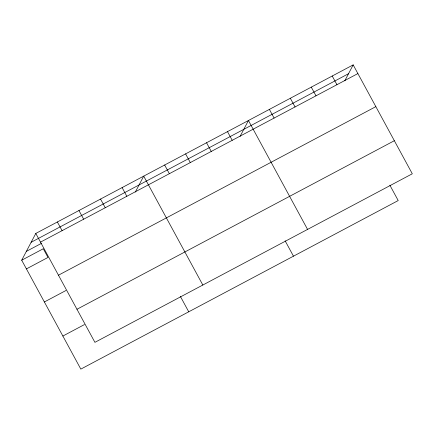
<?xml version="1.0" encoding="UTF-8"?>
<svg xmlns="http://www.w3.org/2000/svg" width="434" height="434" viewBox="0 0 434 434"><rect width="100%" height="100%" fill="white"/><g stroke="black" fill="none" stroke-linecap="round" stroke-linejoin="round"><path stroke-width="0.65" d="M389.873 185.204L398.206 200.557L80.827 369.112L21.7 260.216L35.794 233.443L353.173 64.888L412.3 173.784L94.916 342.339L35.794 233.443M135.327 192.05L143.703 176.133L202.83 285.029M240.062 136.428L248.438 120.511L307.565 229.407M344.797 80.8L353.173 64.888M31.139 242.281L348.524 73.72M40.508 242.129L357.887 73.574M26.349 251.378L41.518 243.328M21.7 260.216L43.281 248.753L47.995 257.438L26.414 268.901M58.465 275.199L375.844 106.645M44.371 301.972L65.952 290.509M76.964 309.268L394.343 140.714M62.87 336.041L84.451 324.578M332.227 76.015L336.941 84.695M311.281 87.136L315.995 95.822M290.33 98.263L295.049 106.948M269.384 109.384L274.098 118.07M227.492 131.638L232.206 140.323M285.133 240.827L293.471 256.179M206.546 142.759L211.26 151.444M185.595 153.886L190.314 162.571M164.649 165.012L169.363 173.692M122.122 187.596L126.837 196.282M180.398 296.449L188.736 311.802M100.536 199.06L105.256 207.745M78.955 210.517L83.67 219.203M57.375 221.98L62.089 230.666"/></g></svg>
